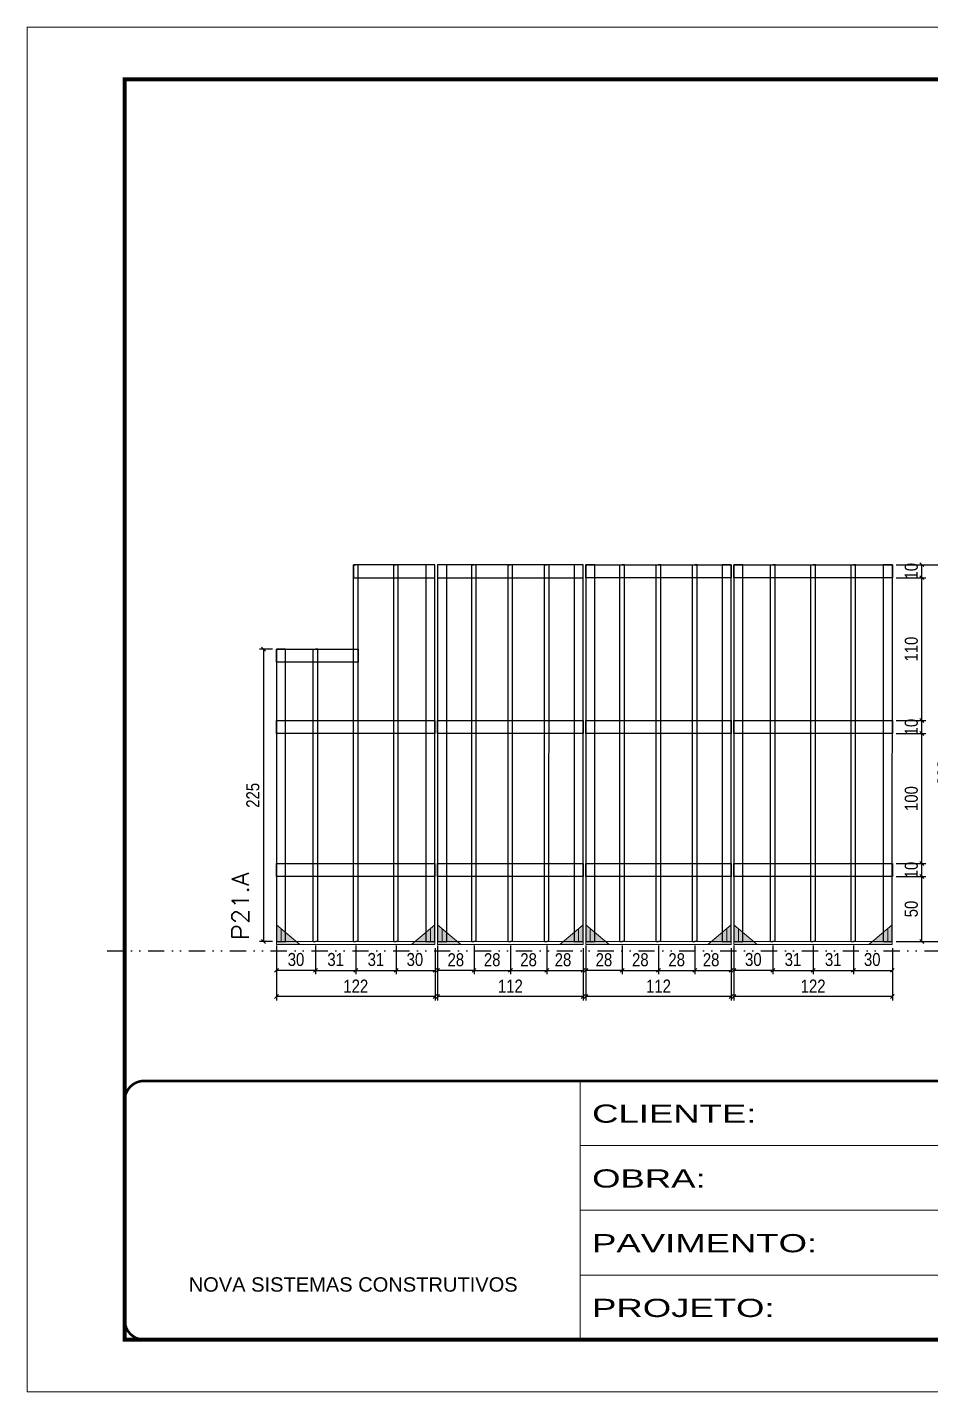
# Model space of a CAD drawing. Extents: x 14400 to 27878, y -21631 to 6985.
# Drawn here: x 14413 to 15109, y 192 to 1242 of the extents above; entities that cross this region are included whole.
import ezdxf

# ---------------------------------------------------------------- set-up
doc = ezdxf.new("R2010")
doc.units = 0
for name, pattern in [('CONTINUO', [0]), ('DASHED', [0.75, 0.5, -0.25]), ('DIVIDE2', [0.625, 0.25, -0.125, 0, -0.125, 0, -0.125]), ('HIDDEN', [0.375, 0.25, -0.125])]:
    doc.linetypes.add(name, pattern=pattern)
for name, color, linetype in [('COTA', 241, 'Continuous'), ('Nível', 160, 'Continuous'), ('SARR_2.2x10', 60, 'Continuous'), ('SARR_3.5x7', 81, 'Continuous'), ('SARR_7x7', 40, 'Continuous')]:
    doc.layers.add(name, color=color, linetype=linetype)
for name, color, linetype, lineweight in [('Folhas', 255, 'Continuous', 9), ('Madeira', 126, 'Continuous', 18), ('Sarr 2.2x7', 40, 'Continuous', 9), ('SARRAFO DE PRESSAO', 251, 'DASHED', 9), ('Texto Seção', 7, 'Continuous', 15)]:
    doc.layers.add(name, color=color, linetype=linetype, lineweight=lineweight)
doc.styles.add('ARIAL', font='arial.ttf')
doc.styles.add('COTA TECNICA', font='techl___.ttf', dxfattribs={"height": 10})
doc.styles.add('REGUA-120', font='ROMANS.shx', dxfattribs={"height": 15})
doc.styles.add('Tecnologia', font='')
doc.styles.get('Tecnologia').set_extended_font_data('Forgotten Futurist')
doc.dimstyles.new('PAINEL', dxfattribs={"dimtxt": 10, "dimasz": 3, "dimexe": 3, "dimexo": 3, "dimgap": 3, "dimtad": 1, "dimdec": 1, "dimzin": 12, "dimdsep": 46, "dimtxsty": 'COTA TECNICA', "dimblk1": 'OBLIQUE', "dimblk2": 'OBLIQUE', "dimsah": 1, "dimcen": 0.9, "dimclrd": 4, "dimclre": 4, "dimclrt": 240, "dimadec": 1, "dimazin": 3, "dimtfac": 1, "dimtdec": 1, "dimtmove": 0, "dimatfit": 3, "dimfxl": 1, "dimtolj": 1, "dimtzin": 12, "dimarcsym": 0})

# ---------------------------------------------------------------- blocks, each defined once
blk = doc.blocks.new('9999999999')
at = {"color": 30, "linetype": 'CONTINUO'}
for p, q in [((98564.6, 34230.2), (98564.6, 34429.4)), ((98564.6, 34379.6), (99584, 34379.6)), ((98564.6, 34329.8), (99488, 34329.8)), ((98564.6, 34280), (99488, 34280))]:
    blk.add_line(p, q, dxfattribs=at)
at = {"color": 30, "linetype": 'CONTINUO', "const_width": 2}
blk.add_lwpolyline([(99584, 34230.2), (99584, 34414.4, 0.414214), (99569, 34429.4), (98229, 34429.4, 0.414214), (98214, 34414.4), (98214, 34245.2, 0.414214), (98229, 34230.2), (99584, 34230.2)], format="xyb", dxfattribs=at)
at = {"layer": 'Folhas'}
blk.add_lwpolyline([(98139, 34190.2), (99624, 34190.2), (99624, 35240.2), (98139, 35240.2)], close=True, dxfattribs=at)
at = {"layer": 'Folhas', "color": 30, "const_width": 3}
blk.add_lwpolyline([(98214, 34230.2), (99584, 34230.2), (99584, 35200.2), (98214, 35200.2)], close=True, dxfattribs=at)
at = {"color": 7, "linetype": 'Continuous', "ltscale": 5, "style": 'ARIAL'}
blk.add_text('NOVA SISTEMAS CONSTRUTIVOS', height=11.059, dxfattribs=at).set_placement((98263.2, 34267.2))
at = {"layer": 'Folhas', "color": 7, "style": 'Tecnologia', "width": 1.5}
for s, p in [('CLIENTE:', (98573.7, 34397.2)), ('OBRA:', (98573.7, 34347.3)), ('PAVIMENTO:', (98573.7, 34297.5)), ('PROJETO:', (98573.7, 34247.7))]:
    blk.add_text(s, height=14, dxfattribs=at).set_placement(p)
blk = doc.blocks.new('_Oblique')
at = {"color": 0, "linetype": 'ByBlock', "lineweight": -2}
blk.add_line((-0.5, -0.5), (0.5, 0.5), dxfattribs=at)
blk = doc.blocks.new('*D6605')
at = {"layer": 'COTA', "color": 4, "lineweight": -2, "transparency": 16777216}
for p, q in [((14729.3, 520.1), (14729.3, 493)), ((14841.3, 520.1), (14841.3, 493)), ((14841.3, 496), (14729.3, 496))]:
    blk.add_line(p, q, dxfattribs=at)
at = {"layer": 'Defpoints', "color": 0, "transparency": 16777216}
for p in [(14729.3, 523.1), (14841.3, 523.1), (14729.3, 496)]:
    blk.add_point(p, dxfattribs=at)
at = {"layer": 'COTA', "color": 4, "lineweight": -2, "transparency": 16777216, "xscale": 3, "yscale": 3, "zscale": 3, "rotation": 180}
blk.add_blockref('_Oblique', (14729.3, 496), dxfattribs=at)
at = {"layer": 'COTA', "color": 4, "lineweight": -2, "transparency": 16777216, "xscale": 3, "yscale": 3, "zscale": 3}
blk.add_blockref('_Oblique', (14841.3, 496), dxfattribs=at)
at = {"layer": 'COTA', "color": 240, "transparency": 16777216, "insert": (14785.3, 504), "char_height": 10, "attachment_point": 5, "style": 'COTA TECNICA'}
blk.add_mtext('\\A1;112', dxfattribs=at)
blk = doc.blocks.new('*D6606')
at = {"layer": 'COTA', "color": 4, "lineweight": -2, "transparency": 16777216}
for p, q in [((14729.3, 535.3), (14729.3, 513.1)), ((14757.3, 535.3), (14757.3, 513.1)), ((14757.3, 516.1), (14729.3, 516.1))]:
    blk.add_line(p, q, dxfattribs=at)
at = {"layer": 'Defpoints', "color": 0, "transparency": 16777216}
for p in [(14729.3, 538.3), (14757.3, 538.3), (14729.3, 516.1)]:
    blk.add_point(p, dxfattribs=at)
at = {"layer": 'COTA', "color": 4, "lineweight": -2, "transparency": 16777216, "xscale": 3, "yscale": 3, "zscale": 3, "rotation": 180}
blk.add_blockref('_Oblique', (14729.3, 516.1), dxfattribs=at)
at = {"layer": 'COTA', "color": 4, "lineweight": -2, "transparency": 16777216, "xscale": 3, "yscale": 3, "zscale": 3}
blk.add_blockref('_Oblique', (14757.3, 516.1), dxfattribs=at)
at = {"layer": 'COTA', "color": 240, "transparency": 16777216, "insert": (14743.3, 524.2), "char_height": 10, "attachment_point": 5, "style": 'COTA TECNICA'}
blk.add_mtext('\\A1;28', dxfattribs=at)
blk = doc.blocks.new('*D6607')
at = {"layer": 'COTA', "color": 4, "lineweight": -2, "transparency": 16777216}
for p, q in [((14813.3, 535.3), (14813.3, 513.1)), ((14841.3, 533.1), (14841.3, 513.1)), ((14813.3, 516.1), (14841.3, 516.1))]:
    blk.add_line(p, q, dxfattribs=at)
at = {"layer": 'Defpoints', "color": 0, "transparency": 16777216}
for p in [(14813.3, 538.3), (14841.3, 536.1), (14841.3, 516.1)]:
    blk.add_point(p, dxfattribs=at)
at = {"layer": 'COTA', "color": 4, "lineweight": -2, "transparency": 16777216, "xscale": 3, "yscale": 3, "zscale": 3, "rotation": 180}
blk.add_blockref('_Oblique', (14813.3, 516.1), dxfattribs=at)
at = {"layer": 'COTA', "color": 4, "lineweight": -2, "transparency": 16777216, "xscale": 3, "yscale": 3, "zscale": 3}
blk.add_blockref('_Oblique', (14841.3, 516.1), dxfattribs=at)
at = {"layer": 'COTA', "color": 240, "transparency": 16777216, "insert": (14825.8, 524.2), "char_height": 10, "attachment_point": 5, "style": 'COTA TECNICA'}
blk.add_mtext('\\A1;28', dxfattribs=at)
blk = doc.blocks.new('*D6608')
at = {"layer": 'COTA', "color": 4, "lineweight": -2, "transparency": 16777216}
for p, q in [((14757.3, 535.3), (14757.3, 513.1)), ((14785.3, 535.3), (14785.3, 513.1)), ((14757.3, 516.1), (14785.3, 516.1))]:
    blk.add_line(p, q, dxfattribs=at)
at = {"layer": 'Defpoints', "color": 0, "transparency": 16777216}
for p in [(14757.3, 538.3), (14785.3, 538.3), (14785.3, 516.1)]:
    blk.add_point(p, dxfattribs=at)
at = {"layer": 'COTA', "color": 4, "lineweight": -2, "transparency": 16777216, "xscale": 3, "yscale": 3, "zscale": 3, "rotation": 180}
blk.add_blockref('_Oblique', (14757.3, 516.1), dxfattribs=at)
at = {"layer": 'COTA', "color": 4, "lineweight": -2, "transparency": 16777216, "xscale": 3, "yscale": 3, "zscale": 3}
blk.add_blockref('_Oblique', (14785.3, 516.1), dxfattribs=at)
at = {"layer": 'COTA', "color": 240, "transparency": 16777216, "insert": (14771.3, 524.2), "char_height": 10, "attachment_point": 5, "style": 'COTA TECNICA'}
blk.add_mtext('\\A1;28', dxfattribs=at)
blk = doc.blocks.new('*D6609')
at = {"layer": 'COTA', "color": 4, "lineweight": -2, "transparency": 16777216}
for p, q in [((14785.3, 535.3), (14785.3, 513.1)), ((14813.3, 535.3), (14813.3, 513.1)), ((14785.3, 516.1), (14813.3, 516.1))]:
    blk.add_line(p, q, dxfattribs=at)
at = {"layer": 'Defpoints', "color": 0, "transparency": 16777216}
for p in [(14785.3, 538.3), (14813.3, 538.3), (14813.3, 516.1)]:
    blk.add_point(p, dxfattribs=at)
at = {"layer": 'COTA', "color": 4, "lineweight": -2, "transparency": 16777216, "xscale": 3, "yscale": 3, "zscale": 3, "rotation": 180}
blk.add_blockref('_Oblique', (14785.3, 516.1), dxfattribs=at)
at = {"layer": 'COTA', "color": 4, "lineweight": -2, "transparency": 16777216, "xscale": 3, "yscale": 3, "zscale": 3}
blk.add_blockref('_Oblique', (14813.3, 516.1), dxfattribs=at)
at = {"layer": 'COTA', "color": 240, "transparency": 16777216, "insert": (14799.3, 524.2), "char_height": 10, "attachment_point": 5, "style": 'COTA TECNICA'}
blk.add_mtext('\\A1;28', dxfattribs=at)
blk = doc.blocks.new('*D6610')
at = {"layer": 'COTA', "color": 4, "lineweight": -2, "transparency": 16777216}
for p, q in [((14605.3, 520.1), (14605.3, 493)), ((14727.3, 520.1), (14727.3, 493)), ((14727.3, 496), (14605.3, 496))]:
    blk.add_line(p, q, dxfattribs=at)
at = {"layer": 'Defpoints', "color": 0, "transparency": 16777216}
for p in [(14605.3, 523.1), (14727.3, 523.1), (14605.3, 496)]:
    blk.add_point(p, dxfattribs=at)
at = {"layer": 'COTA', "color": 4, "lineweight": -2, "transparency": 16777216, "xscale": 3, "yscale": 3, "zscale": 3, "rotation": 180}
blk.add_blockref('_Oblique', (14605.3, 496), dxfattribs=at)
at = {"layer": 'COTA', "color": 4, "lineweight": -2, "transparency": 16777216, "xscale": 3, "yscale": 3, "zscale": 3}
blk.add_blockref('_Oblique', (14727.3, 496), dxfattribs=at)
at = {"layer": 'COTA', "color": 240, "transparency": 16777216, "insert": (14666.3, 504), "char_height": 10, "attachment_point": 5, "style": 'COTA TECNICA'}
blk.add_mtext('\\A1;122', dxfattribs=at)
blk = doc.blocks.new('*D6611')
at = {"layer": 'COTA', "color": 4, "lineweight": -2, "transparency": 16777216}
for p, q in [((14605.3, 535.3), (14605.3, 513.1)), ((14635.3, 535.3), (14635.3, 513.1)), ((14635.3, 516.1), (14605.3, 516.1))]:
    blk.add_line(p, q, dxfattribs=at)
at = {"layer": 'Defpoints', "color": 0, "transparency": 16777216}
for p in [(14605.3, 538.3), (14635.3, 538.3), (14605.3, 516.1)]:
    blk.add_point(p, dxfattribs=at)
at = {"layer": 'COTA', "color": 4, "lineweight": -2, "transparency": 16777216, "xscale": 3, "yscale": 3, "zscale": 3, "rotation": 180}
blk.add_blockref('_Oblique', (14605.3, 516.1), dxfattribs=at)
at = {"layer": 'COTA', "color": 4, "lineweight": -2, "transparency": 16777216, "xscale": 3, "yscale": 3, "zscale": 3}
blk.add_blockref('_Oblique', (14635.3, 516.1), dxfattribs=at)
at = {"layer": 'COTA', "color": 240, "transparency": 16777216, "insert": (14620.3, 524.4), "char_height": 10, "attachment_point": 5, "style": 'COTA TECNICA'}
blk.add_mtext('\\A1;30', dxfattribs=at)
blk = doc.blocks.new('*D6612')
at = {"layer": 'COTA', "color": 4, "lineweight": -2, "transparency": 16777216}
for p, q in [((14697.3, 535.3), (14697.3, 513.1)), ((14727.3, 533.1), (14727.3, 513.1)), ((14697.3, 516.1), (14727.3, 516.1))]:
    blk.add_line(p, q, dxfattribs=at)
at = {"layer": 'Defpoints', "color": 0, "transparency": 16777216}
for p in [(14697.3, 538.3), (14727.3, 536.1), (14727.3, 516.1)]:
    blk.add_point(p, dxfattribs=at)
at = {"layer": 'COTA', "color": 4, "lineweight": -2, "transparency": 16777216, "xscale": 3, "yscale": 3, "zscale": 3, "rotation": 180}
blk.add_blockref('_Oblique', (14697.3, 516.1), dxfattribs=at)
at = {"layer": 'COTA', "color": 4, "lineweight": -2, "transparency": 16777216, "xscale": 3, "yscale": 3, "zscale": 3}
blk.add_blockref('_Oblique', (14727.3, 516.1), dxfattribs=at)
at = {"layer": 'COTA', "color": 240, "transparency": 16777216, "insert": (14711.8, 524.4), "char_height": 10, "attachment_point": 5, "style": 'COTA TECNICA'}
blk.add_mtext('\\A1;30', dxfattribs=at)
blk = doc.blocks.new('*D6613')
at = {"layer": 'COTA', "color": 4, "lineweight": -2, "transparency": 16777216}
for p, q in [((14635.3, 535.3), (14635.3, 513.1)), ((14666.3, 535.3), (14666.3, 513.1)), ((14635.3, 516.1), (14666.3, 516.1))]:
    blk.add_line(p, q, dxfattribs=at)
at = {"layer": 'Defpoints', "color": 0, "transparency": 16777216}
for p in [(14635.3, 538.3), (14666.3, 538.3), (14666.3, 516.1)]:
    blk.add_point(p, dxfattribs=at)
at = {"layer": 'COTA', "color": 4, "lineweight": -2, "transparency": 16777216, "xscale": 3, "yscale": 3, "zscale": 3, "rotation": 180}
blk.add_blockref('_Oblique', (14635.3, 516.1), dxfattribs=at)
at = {"layer": 'COTA', "color": 4, "lineweight": -2, "transparency": 16777216, "xscale": 3, "yscale": 3, "zscale": 3}
blk.add_blockref('_Oblique', (14666.3, 516.1), dxfattribs=at)
at = {"layer": 'COTA', "color": 240, "transparency": 16777216, "insert": (14650.8, 524.4), "char_height": 10, "attachment_point": 5, "style": 'COTA TECNICA'}
blk.add_mtext('\\A1;31', dxfattribs=at)
blk = doc.blocks.new('*D6614')
at = {"layer": 'COTA', "color": 4, "lineweight": -2, "transparency": 16777216}
for p, q in [((14666.3, 535.3), (14666.3, 513.1)), ((14697.3, 535.3), (14697.3, 513.1)), ((14666.3, 516.1), (14697.3, 516.1))]:
    blk.add_line(p, q, dxfattribs=at)
at = {"layer": 'Defpoints', "color": 0, "transparency": 16777216}
for p in [(14666.3, 538.3), (14697.3, 538.3), (14697.3, 516.1)]:
    blk.add_point(p, dxfattribs=at)
at = {"layer": 'COTA', "color": 4, "lineweight": -2, "transparency": 16777216, "xscale": 3, "yscale": 3, "zscale": 3, "rotation": 180}
blk.add_blockref('_Oblique', (14666.3, 516.1), dxfattribs=at)
at = {"layer": 'COTA', "color": 4, "lineweight": -2, "transparency": 16777216, "xscale": 3, "yscale": 3, "zscale": 3}
blk.add_blockref('_Oblique', (14697.3, 516.1), dxfattribs=at)
at = {"layer": 'COTA', "color": 240, "transparency": 16777216, "insert": (14681.8, 524.4), "char_height": 10, "attachment_point": 5, "style": 'COTA TECNICA'}
blk.add_mtext('\\A1;31', dxfattribs=at)
blk = doc.blocks.new('*D6615')
at = {"layer": 'COTA', "color": 4, "lineweight": -2, "transparency": 16777216}
for p, q in [((14843.3, 520.1), (14843.3, 493)), ((14955.3, 520.1), (14955.3, 493)), ((14955.3, 496), (14843.3, 496))]:
    blk.add_line(p, q, dxfattribs=at)
at = {"layer": 'Defpoints', "color": 0, "transparency": 16777216}
for p in [(14843.3, 523.1), (14955.3, 523.1), (14843.3, 496)]:
    blk.add_point(p, dxfattribs=at)
at = {"layer": 'COTA', "color": 4, "lineweight": -2, "transparency": 16777216, "xscale": 3, "yscale": 3, "zscale": 3, "rotation": 180}
blk.add_blockref('_Oblique', (14843.3, 496), dxfattribs=at)
at = {"layer": 'COTA', "color": 4, "lineweight": -2, "transparency": 16777216, "xscale": 3, "yscale": 3, "zscale": 3}
blk.add_blockref('_Oblique', (14955.3, 496), dxfattribs=at)
at = {"layer": 'COTA', "color": 240, "transparency": 16777216, "insert": (14899.3, 504), "char_height": 10, "attachment_point": 5, "style": 'COTA TECNICA'}
blk.add_mtext('\\A1;112', dxfattribs=at)
blk = doc.blocks.new('*D6616')
at = {"layer": 'COTA', "color": 4, "lineweight": -2, "transparency": 16777216}
for p, q in [((14843.3, 535.3), (14843.3, 513.1)), ((14871.3, 535.3), (14871.3, 513.1)), ((14871.3, 516.1), (14843.3, 516.1))]:
    blk.add_line(p, q, dxfattribs=at)
at = {"layer": 'Defpoints', "color": 0, "transparency": 16777216}
for p in [(14843.3, 538.3), (14871.3, 538.3), (14843.3, 516.1)]:
    blk.add_point(p, dxfattribs=at)
at = {"layer": 'COTA', "color": 4, "lineweight": -2, "transparency": 16777216, "xscale": 3, "yscale": 3, "zscale": 3, "rotation": 180}
blk.add_blockref('_Oblique', (14843.3, 516.1), dxfattribs=at)
at = {"layer": 'COTA', "color": 4, "lineweight": -2, "transparency": 16777216, "xscale": 3, "yscale": 3, "zscale": 3}
blk.add_blockref('_Oblique', (14871.3, 516.1), dxfattribs=at)
at = {"layer": 'COTA', "color": 240, "transparency": 16777216, "insert": (14857.3, 524.2), "char_height": 10, "attachment_point": 5, "style": 'COTA TECNICA'}
blk.add_mtext('\\A1;28', dxfattribs=at)
blk = doc.blocks.new('*D6617')
at = {"layer": 'COTA', "color": 4, "lineweight": -2, "transparency": 16777216}
for p, q in [((14927.3, 535.3), (14927.3, 513.1)), ((14955.3, 533.1), (14955.3, 513.1)), ((14927.3, 516.1), (14955.3, 516.1))]:
    blk.add_line(p, q, dxfattribs=at)
at = {"layer": 'Defpoints', "color": 0, "transparency": 16777216}
for p in [(14927.3, 538.3), (14955.3, 536.1), (14955.3, 516.1)]:
    blk.add_point(p, dxfattribs=at)
at = {"layer": 'COTA', "color": 4, "lineweight": -2, "transparency": 16777216, "xscale": 3, "yscale": 3, "zscale": 3, "rotation": 180}
blk.add_blockref('_Oblique', (14927.3, 516.1), dxfattribs=at)
at = {"layer": 'COTA', "color": 4, "lineweight": -2, "transparency": 16777216, "xscale": 3, "yscale": 3, "zscale": 3}
blk.add_blockref('_Oblique', (14955.3, 516.1), dxfattribs=at)
at = {"layer": 'COTA', "color": 240, "transparency": 16777216, "insert": (14939.8, 524.2), "char_height": 10, "attachment_point": 5, "style": 'COTA TECNICA'}
blk.add_mtext('\\A1;28', dxfattribs=at)
blk = doc.blocks.new('*D6618')
at = {"layer": 'COTA', "color": 4, "lineweight": -2, "transparency": 16777216}
for p, q in [((14871.3, 535.3), (14871.3, 513.1)), ((14899.3, 535.3), (14899.3, 513.1)), ((14871.3, 516.1), (14899.3, 516.1))]:
    blk.add_line(p, q, dxfattribs=at)
at = {"layer": 'Defpoints', "color": 0, "transparency": 16777216}
for p in [(14871.3, 538.3), (14899.3, 538.3), (14899.3, 516.1)]:
    blk.add_point(p, dxfattribs=at)
at = {"layer": 'COTA', "color": 4, "lineweight": -2, "transparency": 16777216, "xscale": 3, "yscale": 3, "zscale": 3, "rotation": 180}
blk.add_blockref('_Oblique', (14871.3, 516.1), dxfattribs=at)
at = {"layer": 'COTA', "color": 4, "lineweight": -2, "transparency": 16777216, "xscale": 3, "yscale": 3, "zscale": 3}
blk.add_blockref('_Oblique', (14899.3, 516.1), dxfattribs=at)
at = {"layer": 'COTA', "color": 240, "transparency": 16777216, "insert": (14885.3, 524.2), "char_height": 10, "attachment_point": 5, "style": 'COTA TECNICA'}
blk.add_mtext('\\A1;28', dxfattribs=at)
blk = doc.blocks.new('*D6619')
at = {"layer": 'COTA', "color": 4, "lineweight": -2, "transparency": 16777216}
for p, q in [((14899.3, 535.3), (14899.3, 513.1)), ((14927.3, 535.3), (14927.3, 513.1)), ((14899.3, 516.1), (14927.3, 516.1))]:
    blk.add_line(p, q, dxfattribs=at)
at = {"layer": 'Defpoints', "color": 0, "transparency": 16777216}
for p in [(14899.3, 538.3), (14927.3, 538.3), (14927.3, 516.1)]:
    blk.add_point(p, dxfattribs=at)
at = {"layer": 'COTA', "color": 4, "lineweight": -2, "transparency": 16777216, "xscale": 3, "yscale": 3, "zscale": 3, "rotation": 180}
blk.add_blockref('_Oblique', (14899.3, 516.1), dxfattribs=at)
at = {"layer": 'COTA', "color": 4, "lineweight": -2, "transparency": 16777216, "xscale": 3, "yscale": 3, "zscale": 3}
blk.add_blockref('_Oblique', (14927.3, 516.1), dxfattribs=at)
at = {"layer": 'COTA', "color": 240, "transparency": 16777216, "insert": (14913.3, 524.2), "char_height": 10, "attachment_point": 5, "style": 'COTA TECNICA'}
blk.add_mtext('\\A1;28', dxfattribs=at)
blk = doc.blocks.new('*D6664')
at = {"layer": 'COTA', "color": 4, "lineweight": -2, "transparency": 16777216}
for p, q in [((14957.3, 520.1), (14957.3, 493)), ((15079.3, 520.1), (15079.3, 493)), ((15079.3, 496), (14957.3, 496))]:
    blk.add_line(p, q, dxfattribs=at)
at = {"layer": 'Defpoints', "color": 0, "transparency": 16777216}
for p in [(14957.3, 523.1), (15079.3, 523.1), (14957.3, 496)]:
    blk.add_point(p, dxfattribs=at)
at = {"layer": 'COTA', "color": 4, "lineweight": -2, "transparency": 16777216, "xscale": 3, "yscale": 3, "zscale": 3, "rotation": 180}
blk.add_blockref('_Oblique', (14957.3, 496), dxfattribs=at)
at = {"layer": 'COTA', "color": 4, "lineweight": -2, "transparency": 16777216, "xscale": 3, "yscale": 3, "zscale": 3}
blk.add_blockref('_Oblique', (15079.3, 496), dxfattribs=at)
at = {"layer": 'COTA', "color": 240, "transparency": 16777216, "insert": (15018.3, 504), "char_height": 10, "attachment_point": 5, "style": 'COTA TECNICA'}
blk.add_mtext('\\A1;122', dxfattribs=at)
blk = doc.blocks.new('*D6665')
at = {"layer": 'COTA', "color": 4, "lineweight": -2, "transparency": 16777216}
for p, q in [((14957.3, 535.3), (14957.3, 513.1)), ((14987.3, 535.3), (14987.3, 513.1)), ((14987.3, 516.1), (14957.3, 516.1))]:
    blk.add_line(p, q, dxfattribs=at)
at = {"layer": 'Defpoints', "color": 0, "transparency": 16777216}
for p in [(14957.3, 538.3), (14987.3, 538.3), (14957.3, 516.1)]:
    blk.add_point(p, dxfattribs=at)
at = {"layer": 'COTA', "color": 4, "lineweight": -2, "transparency": 16777216, "xscale": 3, "yscale": 3, "zscale": 3, "rotation": 180}
blk.add_blockref('_Oblique', (14957.3, 516.1), dxfattribs=at)
at = {"layer": 'COTA', "color": 4, "lineweight": -2, "transparency": 16777216, "xscale": 3, "yscale": 3, "zscale": 3}
blk.add_blockref('_Oblique', (14987.3, 516.1), dxfattribs=at)
at = {"layer": 'COTA', "color": 240, "transparency": 16777216, "insert": (14972.3, 524.4), "char_height": 10, "attachment_point": 5, "style": 'COTA TECNICA'}
blk.add_mtext('\\A1;30', dxfattribs=at)
blk = doc.blocks.new('*D6666')
at = {"layer": 'COTA', "color": 4, "lineweight": -2, "transparency": 16777216}
for p, q in [((15049.3, 535.3), (15049.3, 513.1)), ((15079.3, 533.1), (15079.3, 513.1)), ((15049.3, 516.1), (15079.3, 516.1))]:
    blk.add_line(p, q, dxfattribs=at)
at = {"layer": 'Defpoints', "color": 0, "transparency": 16777216}
for p in [(15049.3, 538.3), (15079.3, 536.1), (15079.3, 516.1)]:
    blk.add_point(p, dxfattribs=at)
at = {"layer": 'COTA', "color": 4, "lineweight": -2, "transparency": 16777216, "xscale": 3, "yscale": 3, "zscale": 3, "rotation": 180}
blk.add_blockref('_Oblique', (15049.3, 516.1), dxfattribs=at)
at = {"layer": 'COTA', "color": 4, "lineweight": -2, "transparency": 16777216, "xscale": 3, "yscale": 3, "zscale": 3}
blk.add_blockref('_Oblique', (15079.3, 516.1), dxfattribs=at)
at = {"layer": 'COTA', "color": 240, "transparency": 16777216, "insert": (15063.8, 524.4), "char_height": 10, "attachment_point": 5, "style": 'COTA TECNICA'}
blk.add_mtext('\\A1;30', dxfattribs=at)
blk = doc.blocks.new('*D6667')
at = {"layer": 'COTA', "color": 4, "lineweight": -2, "transparency": 16777216}
for p, q in [((14987.3, 535.3), (14987.3, 513.1)), ((15018.3, 535.3), (15018.3, 513.1)), ((14987.3, 516.1), (15018.3, 516.1))]:
    blk.add_line(p, q, dxfattribs=at)
at = {"layer": 'Defpoints', "color": 0, "transparency": 16777216}
for p in [(14987.3, 538.3), (15018.3, 538.3), (15018.3, 516.1)]:
    blk.add_point(p, dxfattribs=at)
at = {"layer": 'COTA', "color": 4, "lineweight": -2, "transparency": 16777216, "xscale": 3, "yscale": 3, "zscale": 3, "rotation": 180}
blk.add_blockref('_Oblique', (14987.3, 516.1), dxfattribs=at)
at = {"layer": 'COTA', "color": 4, "lineweight": -2, "transparency": 16777216, "xscale": 3, "yscale": 3, "zscale": 3}
blk.add_blockref('_Oblique', (15018.3, 516.1), dxfattribs=at)
at = {"layer": 'COTA', "color": 240, "transparency": 16777216, "insert": (15002.8, 524.4), "char_height": 10, "attachment_point": 5, "style": 'COTA TECNICA'}
blk.add_mtext('\\A1;31', dxfattribs=at)
blk = doc.blocks.new('*D6668')
at = {"layer": 'COTA', "color": 4, "lineweight": -2, "transparency": 16777216}
for p, q in [((15082.3, 588.3), (15105, 588.3)), ((15102, 538.3), (15102, 588.3)), ((15082.3, 538.3), (15105, 538.3))]:
    blk.add_line(p, q, dxfattribs=at)
at = {"layer": 'Defpoints', "color": 0, "transparency": 16777216}
for p in [(15079.3, 588.3), (15102, 588.3), (15079.3, 538.3)]:
    blk.add_point(p, dxfattribs=at)
at = {"layer": 'COTA', "color": 4, "lineweight": -2, "transparency": 16777216, "xscale": 3, "yscale": 3, "zscale": 3}
for p, rotation in [((15102, 588.3), 90), ((15102, 538.3), 270)]:
    blk.add_blockref('_Oblique', p, dxfattribs=dict(at, rotation=rotation))
at = {"layer": 'COTA', "color": 240, "transparency": 16777216, "insert": (15093.9, 563.3), "char_height": 10, "attachment_point": 5, "rotation": 90, "style": 'COTA TECNICA'}
blk.add_mtext('\\A1;50', dxfattribs=at)
blk = doc.blocks.new('*D6669')
at = {"layer": 'COTA', "color": 4, "lineweight": -2, "transparency": 16777216}
for p, q in [((15018.3, 535.3), (15018.3, 513.1)), ((15049.3, 535.3), (15049.3, 513.1)), ((15018.3, 516.1), (15049.3, 516.1))]:
    blk.add_line(p, q, dxfattribs=at)
at = {"layer": 'Defpoints', "color": 0, "transparency": 16777216}
for p in [(15018.3, 538.3), (15049.3, 538.3), (15049.3, 516.1)]:
    blk.add_point(p, dxfattribs=at)
at = {"layer": 'COTA', "color": 4, "lineweight": -2, "transparency": 16777216, "xscale": 3, "yscale": 3, "zscale": 3, "rotation": 180}
blk.add_blockref('_Oblique', (15018.3, 516.1), dxfattribs=at)
at = {"layer": 'COTA', "color": 4, "lineweight": -2, "transparency": 16777216, "xscale": 3, "yscale": 3, "zscale": 3}
blk.add_blockref('_Oblique', (15049.3, 516.1), dxfattribs=at)
at = {"layer": 'COTA', "color": 240, "transparency": 16777216, "insert": (15033.8, 524.4), "char_height": 10, "attachment_point": 5, "style": 'COTA TECNICA'}
blk.add_mtext('\\A1;31', dxfattribs=at)
blk = doc.blocks.new('*D6670')
at = {"layer": 'COTA', "color": 4, "lineweight": -2, "transparency": 16777216}
for p, q in [((15082.3, 598.3), (15105, 598.3)), ((15082.3, 588.3), (15105, 588.3)), ((15102, 588.3), (15102, 598.3))]:
    blk.add_line(p, q, dxfattribs=at)
at = {"layer": 'Defpoints', "color": 0, "transparency": 16777216}
for p in [(15079.3, 598.3), (15079.3, 588.3), (15102, 598.3)]:
    blk.add_point(p, dxfattribs=at)
at = {"layer": 'COTA', "color": 4, "lineweight": -2, "transparency": 16777216, "xscale": 3, "yscale": 3, "zscale": 3}
for p, rotation in [((15102, 598.3), 90), ((15102, 588.3), 270)]:
    blk.add_blockref('_Oblique', p, dxfattribs=dict(at, rotation=rotation))
at = {"layer": 'COTA', "color": 240, "transparency": 16777216, "insert": (15093.9, 593.3), "char_height": 10, "attachment_point": 5, "rotation": 90, "style": 'COTA TECNICA'}
blk.add_mtext('\\A1;10', dxfattribs=at)
blk = doc.blocks.new('*D6671')
at = {"layer": 'COTA', "color": 4, "lineweight": -2, "transparency": 16777216}
for p, q in [((15082.3, 698.3), (15105, 698.3)), ((15102, 598.3), (15102, 698.3)), ((15082.3, 598.3), (15105, 598.3))]:
    blk.add_line(p, q, dxfattribs=at)
at = {"layer": 'Defpoints', "color": 0, "transparency": 16777216}
for p in [(15079.3, 698.3), (15102, 698.3), (15079.3, 598.3)]:
    blk.add_point(p, dxfattribs=at)
at = {"layer": 'COTA', "color": 4, "lineweight": -2, "transparency": 16777216, "xscale": 3, "yscale": 3, "zscale": 3}
for p, rotation in [((15102, 698.3), 90), ((15102, 598.3), 270)]:
    blk.add_blockref('_Oblique', p, dxfattribs=dict(at, rotation=rotation))
at = {"layer": 'COTA', "color": 240, "transparency": 16777216, "insert": (15093.9, 648.3), "char_height": 10, "attachment_point": 5, "rotation": 90, "style": 'COTA TECNICA'}
blk.add_mtext('\\A1;100', dxfattribs=at)
blk = doc.blocks.new('*D6672')
at = {"layer": 'COTA', "color": 4, "lineweight": -2, "transparency": 16777216}
for p, q in [((15082.3, 708.3), (15105, 708.3)), ((15102, 698.3), (15102, 708.3)), ((15082.3, 698.3), (15105, 698.3))]:
    blk.add_line(p, q, dxfattribs=at)
at = {"layer": 'Defpoints', "color": 0, "transparency": 16777216}
for p in [(15079.3, 708.3), (15102, 708.3), (15079.3, 698.3)]:
    blk.add_point(p, dxfattribs=at)
at = {"layer": 'COTA', "color": 4, "lineweight": -2, "transparency": 16777216, "xscale": 3, "yscale": 3, "zscale": 3}
for p, rotation in [((15102, 708.3), 90), ((15102, 698.3), 270)]:
    blk.add_blockref('_Oblique', p, dxfattribs=dict(at, rotation=rotation))
at = {"layer": 'COTA', "color": 240, "transparency": 16777216, "insert": (15093.9, 703.3), "char_height": 10, "attachment_point": 5, "rotation": 90, "style": 'COTA TECNICA'}
blk.add_mtext('\\A1;10', dxfattribs=at)
blk = doc.blocks.new('*D6673')
at = {"layer": 'COTA', "color": 4, "lineweight": -2, "transparency": 16777216}
for p, q in [((15082.3, 818.3), (15105, 818.3)), ((15102, 708.3), (15102, 818.3)), ((15082.3, 708.3), (15105, 708.3))]:
    blk.add_line(p, q, dxfattribs=at)
at = {"layer": 'Defpoints', "color": 0, "transparency": 16777216}
for p in [(15079.3, 818.3), (15102, 818.3), (15079.3, 708.3)]:
    blk.add_point(p, dxfattribs=at)
at = {"layer": 'COTA', "color": 4, "lineweight": -2, "transparency": 16777216, "xscale": 3, "yscale": 3, "zscale": 3}
for p, rotation in [((15102, 818.3), 90), ((15102, 708.3), 270)]:
    blk.add_blockref('_Oblique', p, dxfattribs=dict(at, rotation=rotation))
at = {"layer": 'COTA', "color": 240, "transparency": 16777216, "insert": (15093.9, 763.3), "char_height": 10, "attachment_point": 5, "rotation": 90, "style": 'COTA TECNICA'}
blk.add_mtext('\\A1;110', dxfattribs=at)
blk = doc.blocks.new('*D6674')
at = {"layer": 'COTA', "color": 4, "lineweight": -2, "transparency": 16777216}
for p, q in [((15082.3, 828.3), (15105, 828.3)), ((15102, 818.3), (15102, 828.3)), ((15082.3, 818.3), (15105, 818.3))]:
    blk.add_line(p, q, dxfattribs=at)
at = {"layer": 'Defpoints', "color": 0, "transparency": 16777216}
for p in [(15079.3, 828.3), (15102, 828.3), (15079.3, 818.3)]:
    blk.add_point(p, dxfattribs=at)
at = {"layer": 'COTA', "color": 4, "lineweight": -2, "transparency": 16777216, "xscale": 3, "yscale": 3, "zscale": 3}
for p, rotation in [((15102, 828.3), 90), ((15102, 818.3), 270)]:
    blk.add_blockref('_Oblique', p, dxfattribs=dict(at, rotation=rotation))
at = {"layer": 'COTA', "color": 240, "transparency": 16777216, "insert": (15093.9, 823.3), "char_height": 10, "attachment_point": 5, "rotation": 90, "style": 'COTA TECNICA'}
blk.add_mtext('\\A1;10', dxfattribs=at)
blk = doc.blocks.new('*D6675')
at = {"layer": 'COTA', "color": 4, "lineweight": -2, "transparency": 16777216}
for p, q in [((15082.3, 828.3), (15130.1, 828.3)), ((15127.1, 828.3), (15127.1, 538.3)), ((15082.3, 538.3), (15130.1, 538.3))]:
    blk.add_line(p, q, dxfattribs=at)
at = {"layer": 'Defpoints', "color": 0, "transparency": 16777216}
for p in [(15079.3, 828.3), (15079.3, 538.3), (15127.1, 538.3)]:
    blk.add_point(p, dxfattribs=at)
at = {"layer": 'COTA', "color": 4, "lineweight": -2, "transparency": 16777216, "xscale": 3, "yscale": 3, "zscale": 3}
for p, rotation in [((15127.1, 828.3), 90), ((15127.1, 538.3), 270)]:
    blk.add_blockref('_Oblique', p, dxfattribs=dict(at, rotation=rotation))
at = {"layer": 'COTA', "color": 240, "transparency": 16777216, "insert": (15119, 668.3), "char_height": 10, "attachment_point": 5, "rotation": 90, "style": 'COTA TECNICA'}
blk.add_mtext('\\A1;290', dxfattribs=at)
blk = doc.blocks.new('*D6802')
at = {"layer": 'COTA', "color": 4, "lineweight": -2, "transparency": 16777216}
for p, q in [((14602.3, 763.3), (14592.2, 763.3)), ((14595.2, 763.3), (14595.2, 538.3)), ((14602.3, 538.3), (14592.2, 538.3))]:
    blk.add_line(p, q, dxfattribs=at)
at = {"layer": 'Defpoints', "color": 0, "transparency": 16777216}
for p in [(14605.3, 763.3), (14595.2, 538.3), (14605.3, 538.3)]:
    blk.add_point(p, dxfattribs=at)
at = {"layer": 'COTA', "color": 4, "lineweight": -2, "transparency": 16777216, "xscale": 3, "yscale": 3, "zscale": 3}
for p, rotation in [((14595.2, 763.3), 90), ((14595.2, 538.3), 270)]:
    blk.add_blockref('_Oblique', p, dxfattribs=dict(at, rotation=rotation))
at = {"layer": 'COTA', "color": 240, "transparency": 16777216, "insert": (14587.1, 650.8), "char_height": 10, "attachment_point": 5, "rotation": 90, "style": 'COTA TECNICA'}
blk.add_mtext('\\A1;225', dxfattribs=at)

msp = doc.modelspace()

# ---------------------------------------------------------------- hatches: boundary and pattern name
at = {"layer": 'Madeira'}
h = msp.add_hatch(color=252, dxfattribs=at)
h.dxf.hatch_style = 2
h.paths.add_polyline_path([(14605.26, 551.13), (14605.26, 536.13), (14623.26, 536.13)])
h = msp.add_hatch(color=252, dxfattribs=at)
h.dxf.hatch_style = 2
h.paths.add_polyline_path([(14727.26, 551.13), (14727.26, 536.13), (14709.26, 536.13)])
h = msp.add_hatch(color=252, dxfattribs=at)
h.dxf.hatch_style = 2
h.paths.add_polyline_path([(14729.26, 551.13), (14729.26, 536.13), (14747.26, 536.13)])
h = msp.add_hatch(color=252, dxfattribs=at)
h.dxf.hatch_style = 2
h.paths.add_polyline_path([(14841.26, 551.13), (14841.26, 536.13), (14823.26, 536.13)])
h = msp.add_hatch(color=252, dxfattribs=at)
h.dxf.hatch_style = 2
h.paths.add_polyline_path([(14843.26, 551.13), (14843.26, 536.13), (14861.26, 536.13)])
h = msp.add_hatch(color=252, dxfattribs=at)
h.dxf.hatch_style = 2
h.paths.add_polyline_path([(14955.26, 551.13), (14955.26, 536.13), (14937.26, 536.13)])
h = msp.add_hatch(color=252, dxfattribs=at)
h.dxf.hatch_style = 2
h.paths.add_polyline_path([(14957.26, 551.13), (14957.26, 536.13), (14975.26, 536.13)])
h = msp.add_hatch(color=252, dxfattribs=at)
h.dxf.hatch_style = 2
h.paths.add_polyline_path([(15079.26, 551.13), (15079.26, 536.13), (15061.26, 536.13)])

# ---------------------------------------------------------------- linework, layer by layer
at = {"layer": 'Madeira', "color": 1, "linetype": 'HIDDEN'}
for p, q in [((14608.76, 547.63), (14608.76, 538.33)), ((14608.76, 547.63), (14608.76, 538.33)), ((14723.76, 547.63), (14723.76, 538.33)), ((14723.76, 547.63), (14723.76, 538.33)), ((14732.76, 547.63), (14732.76, 538.33)), ((14732.76, 547.63), (14732.76, 538.33)), ((14837.76, 547.63), (14837.76, 538.33)), ((14837.76, 547.63), (14837.76, 538.33)), ((14846.76, 547.63), (14846.76, 538.33)), ((14846.76, 547.63), (14846.76, 538.33)), ((14951.76, 547.63), (14951.76, 538.33)), ((14951.76, 547.63), (14951.76, 538.33)), ((14960.76, 547.63), (14960.76, 538.33)), ((14960.76, 547.63), (14960.76, 538.33)), ((15075.76, 547.63), (15075.76, 538.33)), ((15075.76, 547.63), (15075.76, 538.33)), ((14615.1, 538.33), (14605.26, 538.33)), ((14615.1, 538.33), (14605.26, 538.33)), ((14621.06, 538.33), (14605.26, 538.33)), ((14612.26, 544.13), (14612.26, 538.33)), ((14711.46, 538.33), (14727.26, 538.33)), ((14717.43, 538.33), (14727.26, 538.33)), ((14717.43, 538.33), (14727.26, 538.33)), ((14739.1, 538.33), (14729.26, 538.33)), ((14739.1, 538.33), (14729.26, 538.33)), ((14745.06, 538.33), (14729.26, 538.33)), ((14736.26, 544.13), (14736.26, 538.33)), ((14825.46, 538.33), (14841.26, 538.33)), ((14831.43, 538.33), (14841.26, 538.33)), ((14831.43, 538.33), (14841.26, 538.33)), ((14853.1, 538.33), (14843.26, 538.33)), ((14853.1, 538.33), (14843.26, 538.33)), ((14859.06, 538.33), (14843.26, 538.33)), ((14850.26, 544.13), (14850.26, 538.33)), ((14939.46, 538.33), (14955.26, 538.33)), ((14945.43, 538.33), (14955.26, 538.33)), ((14945.43, 538.33), (14955.26, 538.33)), ((14967.1, 538.33), (14957.26, 538.33)), ((14967.1, 538.33), (14957.26, 538.33)), ((14973.06, 538.33), (14957.26, 538.33)), ((14964.26, 544.13), (14964.26, 538.33)), ((15063.46, 538.33), (15079.26, 538.33)), ((15069.43, 538.33), (15079.26, 538.33)), ((15069.43, 538.33), (15079.26, 538.33))]:
    msp.add_line(p, q, dxfattribs=at)
at = {"layer": 'Madeira'}
for p, q in [((14605.26, 538.33), (14605.26, 536.13)), ((14605.26, 538.33), (14605.26, 536.13)), ((14605.26, 538.33), (14605.26, 536.13)), ((14729.26, 538.33), (14729.26, 536.13)), ((14729.26, 538.33), (14729.26, 536.13)), ((14729.26, 538.33), (14729.26, 536.13)), ((14843.26, 538.33), (14843.26, 536.13)), ((14843.26, 538.33), (14843.26, 536.13)), ((14843.26, 538.33), (14843.26, 536.13)), ((14957.26, 538.33), (14957.26, 536.13)), ((14957.26, 538.33), (14957.26, 536.13)), ((14957.26, 538.33), (14957.26, 536.13))]:
    msp.add_line(p, q, dxfattribs=at)
at = {"layer": 'Madeira', "color": 0}
for points in [[(14605.26, 551.13), (14605.26, 536.13), (14623.26, 536.13), (14605.26, 551.13)], [(14727.26, 551.13), (14727.26, 536.13), (14709.26, 536.13), (14727.26, 551.13)], [(14729.26, 551.13), (14729.26, 536.13), (14747.26, 536.13), (14729.26, 551.13)], [(14841.26, 551.13), (14841.26, 536.13), (14823.26, 536.13), (14841.26, 551.13)], [(14843.26, 551.13), (14843.26, 536.13), (14861.26, 536.13), (14843.26, 551.13)], [(14955.26, 551.13), (14955.26, 536.13), (14937.26, 536.13), (14955.26, 551.13)], [(14957.26, 551.13), (14957.26, 536.13), (14975.26, 536.13), (14957.26, 551.13)], [(15079.26, 551.13), (15079.26, 536.13), (15061.26, 536.13), (15079.26, 551.13)]]:
    msp.add_lwpolyline(points, dxfattribs=at)
at = {"layer": 'Nível', "color": 4, "linetype": 'DIVIDE2', "ltscale": 50}
msp.add_line((14474.97, 531.13), (15844.97, 531.13), dxfattribs=at)
at = {"layer": 'Sarr 2.2x7'}
for points in [[(14727.26, 538.33), (14605.26, 538.33), (14605.26, 536.13), (14727.26, 536.13)], [(14841.26, 538.33), (14729.26, 538.33), (14729.26, 536.13), (14841.26, 536.13)], [(14955.26, 538.33), (14843.26, 538.33), (14843.26, 536.13), (14955.26, 536.13)], [(15079.26, 538.33), (14957.26, 538.33), (14957.26, 536.13), (15079.26, 536.13)]]:
    msp.add_lwpolyline(points, close=True, dxfattribs=at)
at = {"layer": 'SARR_2.2x10'}
for points in [[(14727.27, 828.3), (14664.52, 828.3), (14664.52, 818.3), (14727.27, 818.3)], [(14841.27, 828.3), (14729.26, 828.3), (14729.26, 818.3), (14841.27, 818.3)], [(14843.27, 828.3), (14955.27, 828.3), (14955.27, 818.3), (14843.27, 818.3)], [(14957.27, 828.3), (15079.27, 828.3), (15079.27, 818.3), (14957.27, 818.3)], [(14605.26, 763.3), (14668.02, 763.3), (14668.02, 753.3), (14605.26, 753.3)], [(14605.26, 708.3), (14727.27, 708.3), (14727.27, 698.3), (14605.26, 698.3)], [(14729.26, 708.3), (14841.27, 708.3), (14841.27, 698.3), (14729.26, 698.3)], [(14843.26, 708.3), (14955.27, 708.3), (14955.27, 698.3), (14843.26, 698.3)], [(14957.26, 708.3), (15079.27, 708.3), (15079.27, 698.3), (14957.26, 698.3)], [(14605.26, 598.3), (14727.27, 598.3), (14727.27, 588.3), (14605.26, 588.3)], [(14729.26, 598.3), (14841.27, 598.3), (14841.27, 588.3), (14729.26, 588.3)], [(14843.26, 598.3), (14955.27, 598.3), (14955.27, 588.3), (14843.26, 588.3)], [(14957.26, 598.3), (15079.27, 598.3), (15079.27, 588.3), (14957.26, 588.3)]]:
    msp.add_lwpolyline(points, close=True, dxfattribs=at)
at = {"layer": 'SARR_3.5x7'}
for p, q in [((14664.51, 538.33), (14664.52, 828.3)), ((14664.52, 828.3), (14666.27, 828.3)), ((14668.02, 828.3), (14666.27, 828.3)), ((14668.01, 538.33), (14668.02, 828.3)), ((14695.51, 538.33), (14695.52, 828.3)), ((14695.52, 828.3), (14697.27, 828.3)), ((14699.02, 828.3), (14697.27, 828.3)), ((14699.01, 538.33), (14699.02, 828.3)), ((14755.51, 538.33), (14755.52, 828.3)), ((14755.52, 828.3), (14757.27, 828.3)), ((14759.02, 828.3), (14757.27, 828.3)), ((14759.01, 538.33), (14759.02, 828.3)), ((14783.51, 538.33), (14783.52, 828.3)), ((14783.52, 828.3), (14785.27, 828.3)), ((14787.02, 828.3), (14785.27, 828.3)), ((14787.01, 538.33), (14787.02, 828.3)), ((14811.51, 538.33), (14811.52, 828.3)), ((14811.52, 828.3), (14813.27, 828.3)), ((14815.02, 828.3), (14813.27, 828.3)), ((14815.01, 538.33), (14815.02, 828.3)), ((14869.51, 538.33), (14869.52, 828.3)), ((14869.52, 828.3), (14871.27, 828.3)), ((14873.02, 828.3), (14871.27, 828.3)), ((14873.01, 538.33), (14873.02, 828.3)), ((14897.51, 538.33), (14897.52, 828.3)), ((14897.52, 828.3), (14899.27, 828.3)), ((14901.02, 828.3), (14899.27, 828.3)), ((14901.01, 538.33), (14901.02, 828.3)), ((14925.51, 538.33), (14925.52, 828.3)), ((14925.52, 828.3), (14927.27, 828.3)), ((14929.02, 828.3), (14927.27, 828.3)), ((14929.01, 538.33), (14929.02, 828.3)), ((14985.51, 538.33), (14985.52, 828.3)), ((14985.52, 828.3), (14987.27, 828.3)), ((14989.02, 828.3), (14987.27, 828.3)), ((14989.01, 538.33), (14989.02, 828.3)), ((15016.51, 538.33), (15016.52, 828.3)), ((15016.52, 828.3), (15018.27, 828.3)), ((15020.02, 828.3), (15018.27, 828.3)), ((15020.01, 538.33), (15020.02, 828.3)), ((15047.51, 538.33), (15047.52, 828.3)), ((15047.52, 828.3), (15049.27, 828.3)), ((15051.02, 828.3), (15049.27, 828.3)), ((15051.01, 538.33), (15051.02, 828.3)), ((14633.51, 538.33), (14633.52, 763.3)), ((14633.52, 763.3), (14635.27, 763.3)), ((14637.02, 763.3), (14635.27, 763.3)), ((14637.01, 538.33), (14637.02, 763.3)), ((14633.51, 538.33), (14635.26, 538.33)), ((14637.01, 538.33), (14635.26, 538.33)), ((14664.51, 538.33), (14666.26, 538.33)), ((14668.01, 538.33), (14666.26, 538.33)), ((14695.51, 538.33), (14697.26, 538.33)), ((14699.01, 538.33), (14697.26, 538.33)), ((14755.51, 538.33), (14757.26, 538.33)), ((14759.01, 538.33), (14757.26, 538.33)), ((14783.51, 538.33), (14785.26, 538.33)), ((14787.01, 538.33), (14785.26, 538.33)), ((14811.51, 538.33), (14813.26, 538.33)), ((14815.01, 538.33), (14813.26, 538.33)), ((14869.51, 538.33), (14871.26, 538.33)), ((14873.01, 538.33), (14871.26, 538.33)), ((14897.51, 538.33), (14899.26, 538.33)), ((14901.01, 538.33), (14899.26, 538.33)), ((14925.51, 538.33), (14927.26, 538.33)), ((14929.01, 538.33), (14927.26, 538.33)), ((14985.51, 538.33), (14987.26, 538.33)), ((14989.01, 538.33), (14987.26, 538.33)), ((15016.51, 538.33), (15018.26, 538.33)), ((15020.01, 538.33), (15018.26, 538.33)), ((15047.51, 538.33), (15049.26, 538.33)), ((15051.01, 538.33), (15049.26, 538.33))]:
    msp.add_line(p, q, dxfattribs=at)
at = {"layer": 'SARR_7x7'}
for points in [[(14720.26, 538.33), (14727.26, 538.33), (14727.27, 828.3), (14720.27, 828.3)], [(14729.26, 538.33), (14736.26, 538.33), (14736.27, 828.3), (14729.27, 828.3)], [(14834.26, 538.33), (14841.26, 538.33), (14841.27, 828.3), (14834.27, 828.3)], [(14843.26, 538.33), (14850.26, 538.33), (14850.27, 828.3), (14843.27, 828.3)], [(14948.26, 538.33), (14955.26, 538.33), (14955.27, 828.3), (14948.27, 828.3)], [(14957.26, 538.33), (14964.26, 538.33), (14964.27, 828.3), (14957.27, 828.3)], [(15072.26, 538.33), (15079.26, 538.33), (15079.27, 828.3), (15072.27, 828.3)], [(14605.26, 538.33), (14612.26, 538.33), (14612.27, 763.3), (14605.27, 763.3)]]:
    msp.add_lwpolyline(points, close=True, dxfattribs=at)

# ---------------------------------------------------------------- block references
at = {"layer": 'SARRAFO DE PRESSAO', "color": 6, "linetype": 'ByBlock'}
msp.add_blockref('9999999999', (-83725.51, -33998.35), dxfattribs=at)

# ---------------------------------------------------------------- texts
at = {"layer": 'Texto Seção', "style": 'REGUA-120', "width": 1.05}
msp.add_text('P21.A', height=13, rotation=90, dxfattribs=at).set_placement((14583.97, 539.43))

# ---------------------------------------------------------------- dimensions: what is measured, and where the dimension line sits
at = {"layer": 'COTA'}
for base, p1, p2, picture, middle in [((15127.1, 538.33), (15079.27, 828.3), (15079.26, 538.33), '*D6675', (15127.1, 668.3)), ((15101.96, 828.33), (15079.27, 818.33), (15079.27, 828.33), '*D6674', (15101.96, 823.33)), ((15101.96, 708.33), (15079.26, 698.33), (15079.26, 708.33), '*D6672', (15101.96, 703.33)), ((15101.96, 598.33), (15079.26, 588.33), (15079.26, 598.33), '*D6670', (15101.96, 593.33))]:
    dim = msp.add_linear_dim(base=base, p1=p1, p2=p2, angle=90, dimstyle='PAINEL', override={"dimtmove": 1}, dxfattribs=at)
    dim.commit()
    dim.dimension.update_dxf_attribs({"geometry": picture, "text_midpoint": middle, "dimtype": 160})
for base, p1, p2, angle, picture, middle in [((15101.96, 818.3), (15079.26, 708.33), (15079.27, 818.3), 90, '*D6673', (15093.86, 763.32)), ((15101.96, 698.33), (15079.26, 598.33), (15079.26, 698.33), 90, '*D6671', (15093.86, 648.33)), ((15101.96, 588.33), (15079.26, 538.33), (15079.26, 588.33), 90, '*D6668', (15093.85, 563.33)), ((14605.26, 516.13), (14635.26, 538.33), (14605.26, 538.33), 180, '*D6611', (14620.26, 524.35)), ((14729.26, 516.13), (14757.26, 538.33), (14729.26, 538.33), 180, '*D6606', (14743.26, 524.23)), ((14843.26, 516.13), (14871.26, 538.33), (14843.26, 538.33), 180, '*D6616', (14857.26, 524.23)), ((14957.26, 516.13), (14987.26, 538.33), (14957.26, 538.33), 180, '*D6665', (14972.26, 524.35)), ((14605.26, 495.96), (14727.26, 523.13), (14605.26, 523.13), 180, '*D6610', (14666.26, 504.02)), ((14729.26, 495.96), (14841.26, 523.13), (14729.26, 523.13), 180, '*D6605', (14785.26, 504.02)), ((14843.26, 495.96), (14955.26, 523.13), (14843.26, 523.13), 180, '*D6615', (14899.26, 504.02)), ((14957.26, 495.96), (15079.26, 523.13), (14957.26, 523.13), 180, '*D6664', (15018.26, 504.02))]:
    dim = msp.add_linear_dim(base=base, p1=p1, p2=p2, angle=angle, dimstyle='PAINEL', override={"dimtmove": 1}, dxfattribs=at)
    dim.commit()
    dim.dimension.update_dxf_attribs({"geometry": picture, "text_midpoint": middle})
dim = msp.add_linear_dim(base=(14595.21, 538.33), p1=(14605.27, 763.3), p2=(14605.26, 538.33), angle=90, dimstyle='PAINEL', dxfattribs=at)
dim.commit()
dim.dimension.update_dxf_attribs({"geometry": '*D6802', "text_midpoint": (14587.1, 650.82)})
for base, p1, p2, picture, middle in [((14666.26, 516.13), (14635.26, 538.33), (14666.26, 538.33), '*D6613', (14650.76, 524.35)), ((14697.26, 516.13), (14666.26, 538.33), (14697.26, 538.33), '*D6614', (14681.76, 524.35)), ((14785.26, 516.13), (14757.26, 538.33), (14785.26, 538.33), '*D6608', (14771.26, 524.23)), ((14813.26, 516.13), (14785.26, 538.33), (14813.26, 538.33), '*D6609', (14799.26, 524.23)), ((14899.26, 516.13), (14871.26, 538.33), (14899.26, 538.33), '*D6618', (14885.26, 524.23)), ((14927.26, 516.13), (14899.26, 538.33), (14927.26, 538.33), '*D6619', (14913.26, 524.23)), ((15018.26, 516.13), (14987.26, 538.33), (15018.26, 538.33), '*D6667', (15002.76, 524.35)), ((15049.26, 516.13), (15018.26, 538.33), (15049.26, 538.33), '*D6669', (15033.76, 524.35))]:
    dim = msp.add_linear_dim(base=base, p1=p1, p2=p2, dimstyle='PAINEL', override={"dimtmove": 1}, dxfattribs=at)
    dim.commit()
    dim.dimension.update_dxf_attribs({"geometry": picture, "text_midpoint": middle})
for base, p1, p2, picture, middle in [((14727.26, 516.13), (14697.26, 538.33), (14727.26, 536.13), '*D6612', (14711.76, 516.13)), ((14841.26, 516.13), (14813.26, 538.33), (14841.26, 536.13), '*D6607', (14825.76, 516.13)), ((14955.26, 516.13), (14927.26, 538.33), (14955.26, 536.13), '*D6617', (14939.76, 516.13)), ((15079.26, 516.13), (15049.26, 538.33), (15079.26, 536.13), '*D6666', (15063.76, 516.13))]:
    dim = msp.add_linear_dim(base=base, p1=p1, p2=p2, dimstyle='PAINEL', override={"dimtmove": 1}, dxfattribs=at)
    dim.commit()
    dim.dimension.update_dxf_attribs({"geometry": picture, "text_midpoint": middle, "dimtype": 160})

doc.saveas('drawing.dxf')
